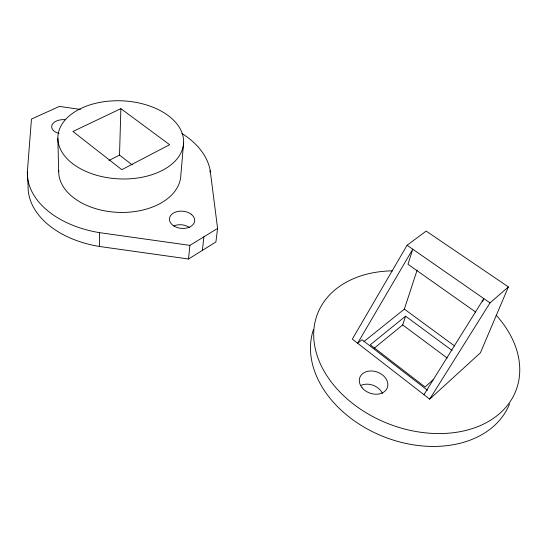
<?xml version="1.0" encoding="UTF-8"?>
<svg xmlns="http://www.w3.org/2000/svg" width="547" height="547" viewBox="0 0 547 547"><rect width="100%" height="100%" fill="white"/><g stroke="black" fill="none" stroke-linecap="round" stroke-linejoin="round"><path stroke-width="0.82" d="M181.905 133.447A91.773 59.247 2.3 0 1 210.198 170.555L217.59 228.42L215.901 241.965L188.544 259.005L99.39 246.465L99.561 232.653A91.773 59.247 2.3 0 1 27.35 172.004L31.459 119.068L59.411 106.412L80.423 109.414M132.189 164.893L119.513 155.102L120.88 108.662L72.936 131.465L121.803 169.686L169.618 144.695L120.88 108.662M183.594 143.04A62.932 39.056 2.7 0 1 87.39 172.031A62.932 39.056 2.7 0 1 91.24 104.491A62.932 39.056 2.7 0 1 183.594 143.04L180.783 175.902A61.1 39.398 2.3 0 1 117.605 212.345A61.1 39.398 2.3 0 1 58.72 170.267M188.544 259.005L189.905 245.377L217.59 228.42M210.014 172.23L210.198 170.555M202.376 250.389L203.901 236.803M363.987 341.533L404.37 309.11L417.122 270.122M374.237 348.172L402.681 324.925L405.58 316.18L452.068 350.463M482.543 301.732L483.822 298.587L423.932 394.661M508.382 286.915L480.403 352.815L429.703 399.132L352.316 339.126L407.091 245.254L426.168 231.087L508.382 286.915L490.009 302.888L429.703 399.132M433.217 379.673L425.053 386.996L370.285 344.795L405.58 316.18M108.949 160.497L119.513 155.102M99.561 232.653L189.905 245.377M407.091 245.254L490.009 302.888M189.33 227.449L188.756 227.053A12.499 8.643 5 0 0 173.693 225.966M475.671 312.07L407.987 264.283L412.759 249.193L357.615 343.229L361.984 339.735L427.522 390.284M404.37 309.11L454.619 345.991M402.681 324.925L447.193 358.039M27.35 172.004L28.088 185.864A90.638 59.418 2.1 0 0 99.39 246.465M57.852 138.206L58.686 171.758M509.524 403.966A104.887 76.881 21.5 0 1 385.485 437.388A104.887 76.881 21.5 0 1 313.493 329.444M496.129 315.147A106.378 76.949 21.1 0 1 469.62 429.416A106.378 76.949 21.1 0 1 321.328 365.909A106.378 76.949 21.1 0 1 392.65 270.833M361.191 385.293A14.448 11.125 20.9 0 1 382.462 393.43M59.035 133.427A11.815 7.179 0.5 0 1 55.151 131.848L54.126 131.13A11.815 7.179 0.5 0 1 53.216 123.184A11.815 7.179 0.5 0 1 64.943 119.677M191.279 214.301L190.076 213.48A12.663 8.622 5.1 0 0 173.481 213.036A12.663 8.622 5.1 0 0 171.724 224.249L172.763 225.186A12.663 8.622 5.1 0 0 190.671 226.526A12.663 8.622 5.1 0 0 191.279 214.301M362.135 387.775A14.66 11.145 20.4 0 0 386.695 389.033A14.66 11.145 20.4 0 0 371.919 370.989A14.66 11.145 20.4 0 0 362.135 387.775"/></g></svg>
